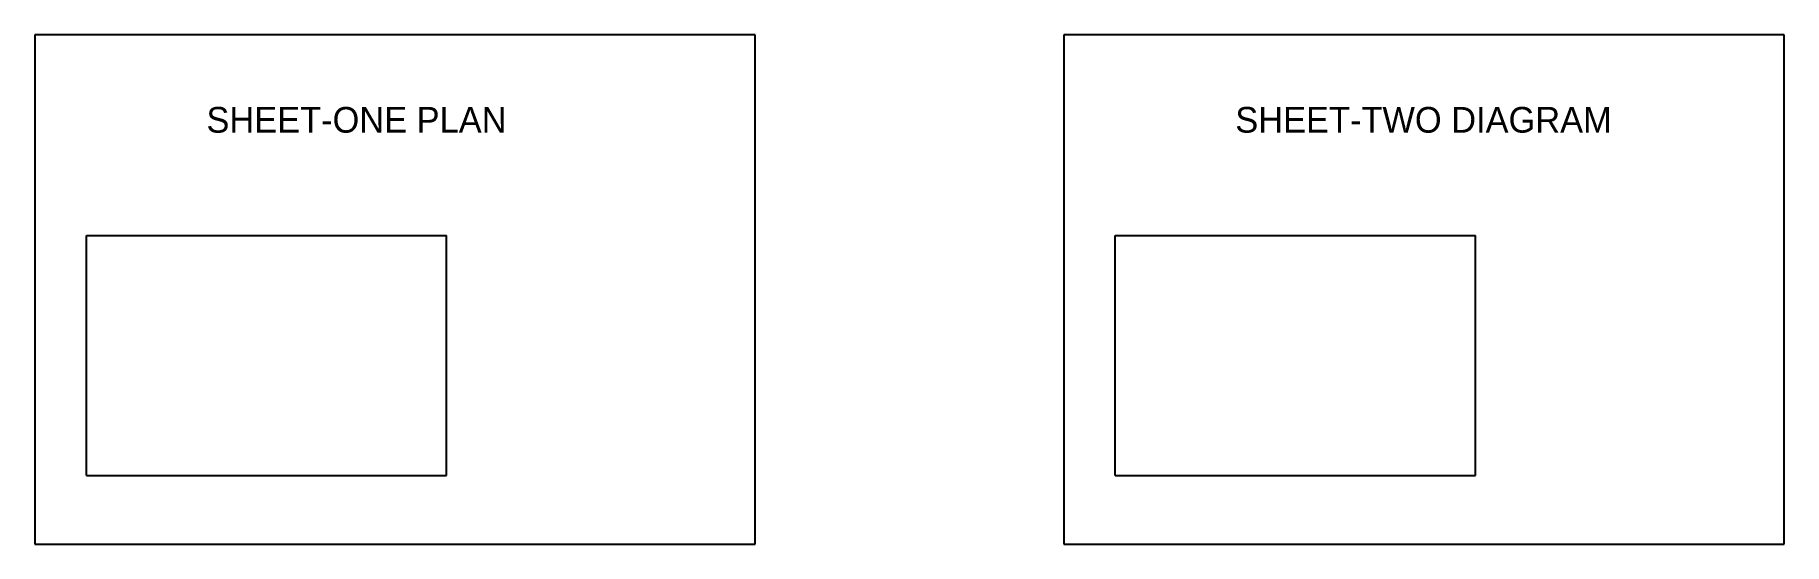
# Model space of a CAD drawing. Extents: x 0 to 10200, y 0 to 2970.
import ezdxf

# ---------------------------------------------------------------- set-up
doc = ezdxf.new("R2010")
doc.units = 0

# ---------------------------------------------------------------- blocks, each defined once
blk = doc.blocks.new('FRAME')
for p, q in [((4200, 2970), (0, 2970)), ((0, 2970), (0, 0)), ((4200, 0), (4200, 2970)), ((0, 0), (4200, 0))]:
    blk.add_line(p, q)

msp = doc.modelspace()

# ---------------------------------------------------------------- linework, layer by layer
for p, q in [((300, 400), (300, 1800)), ((300, 1800), (2400, 1800)), ((2400, 400), (2400, 1800)), ((6300, 400), (6300, 1800)), ((6300, 1800), (8400, 1800)), ((8400, 400), (8400, 1800)), ((300, 400), (2400, 400)), ((6300, 400), (8400, 400))]:
    msp.add_line(p, q)

# ---------------------------------------------------------------- block references
for p in [(0, 0), (6000, 0)]:
    msp.add_blockref('FRAME', p)

# ---------------------------------------------------------------- texts
for s, p in [('SHEET-ONE PLAN', (1000, 2400)), ('SHEET-TWO DIAGRAM', (7000, 2400))]:
    msp.add_text(s, height=150).set_placement(p)

doc.saveas('drawing.dxf')
